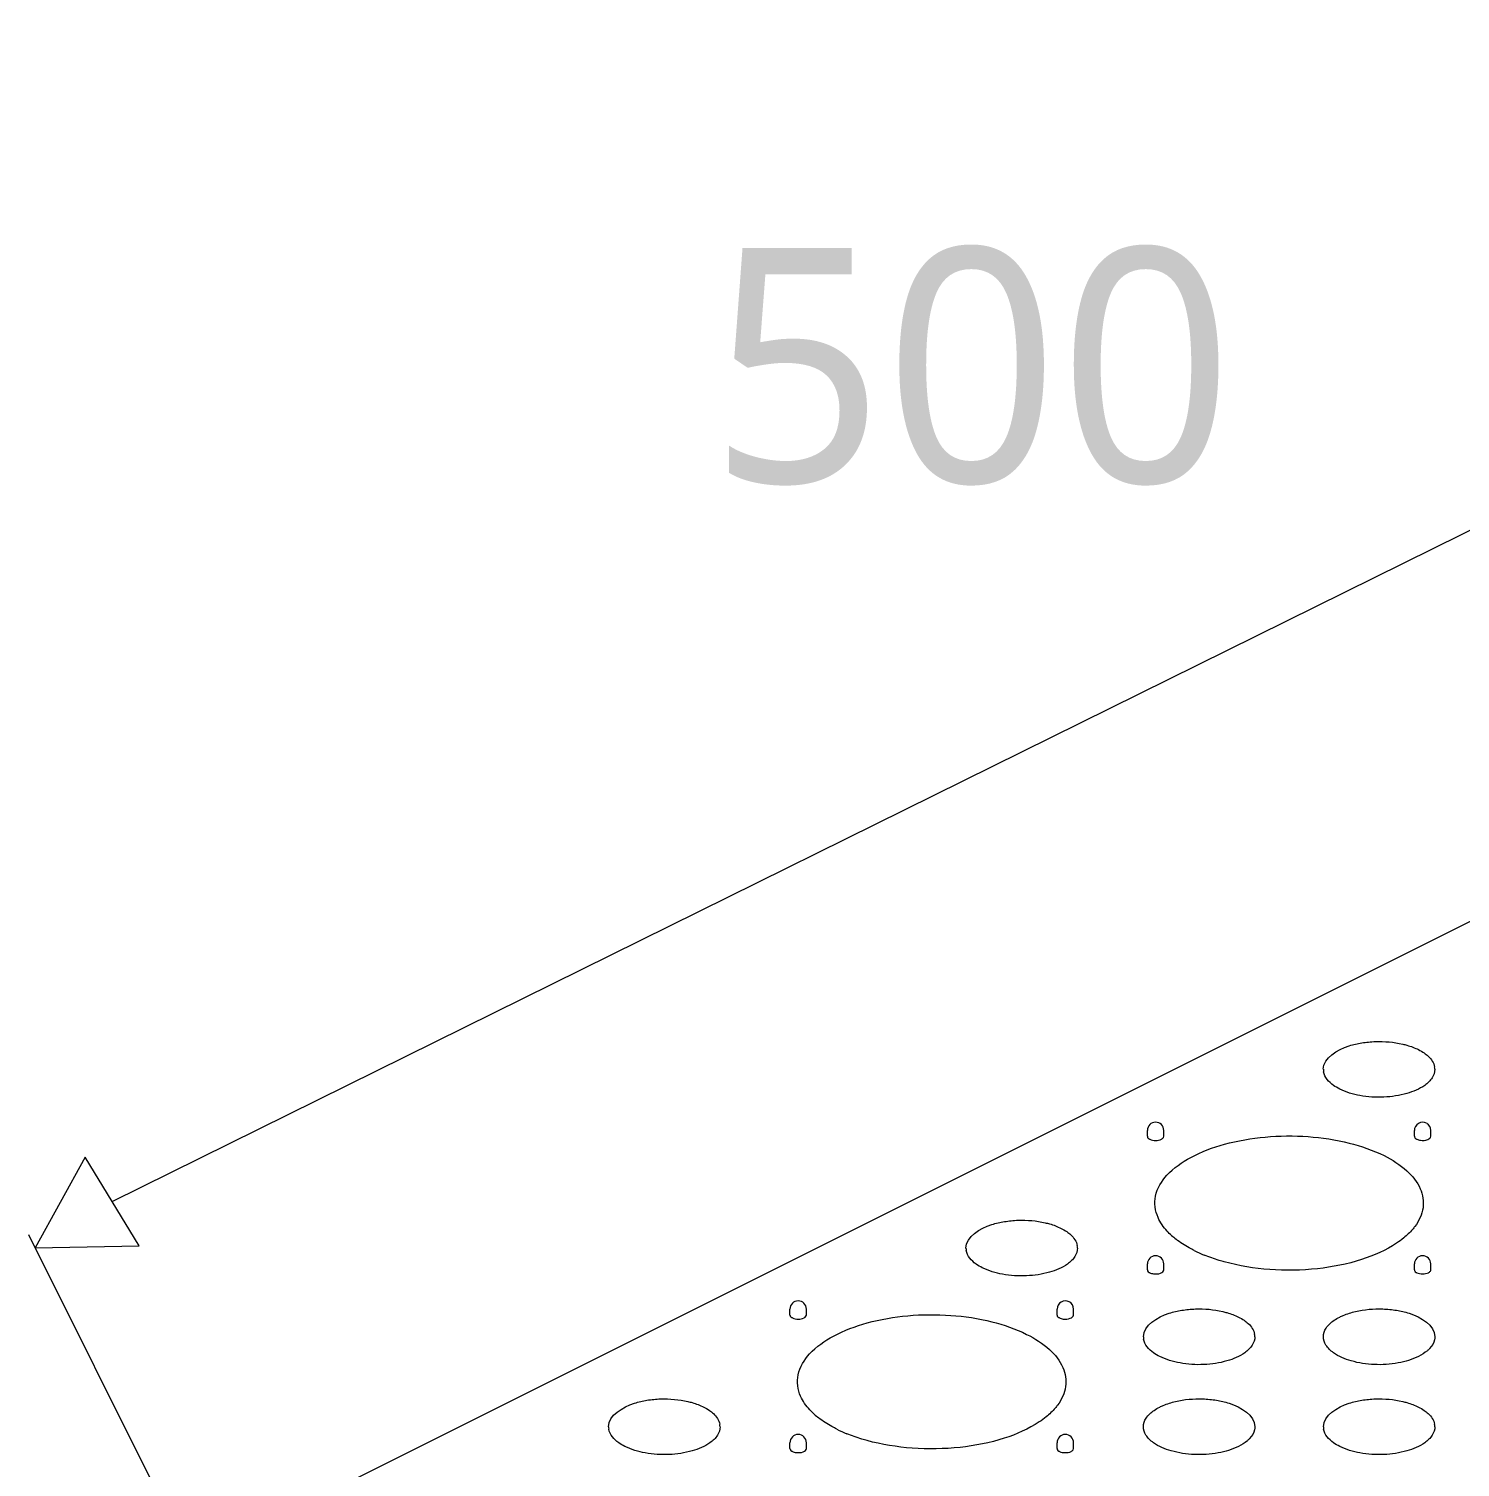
# Model space of a CAD drawing. Header units: millimetres. Extents: x 438 to 4638, y 478 to 3448.
# Drawn here: x 2770.9 to 2893.2, y 2515.1 to 2637.9 of the extents above; entities that cross this region are included whole.
import ezdxf

# ---------------------------------------------------------------- set-up
doc = ezdxf.new("R2010")
doc.units = ezdxf.units.MM
doc.styles.add('微軟正黑體-20', font='Microsoft JhengHei.ttf', dxfattribs={"height": 20})

msp = doc.modelspace()

# ---------------------------------------------------------------- linework, layer by layer
at = {"lineweight": 5}
for p, q in [((2778.05, 2537.79), (2980.61, 2637.92)), ((2784.83, 2507.13), (3000.62, 2615.03)), ((2866.45, 2543.35), (2866.45, 2543.85)), ((2867.85, 2543.35), (2867.85, 2543.85)), ((2889.25, 2543.35), (2889.25, 2543.85)), ((2890.66, 2543.35), (2890.66, 2543.85)), ((2784.55, 2507.69), (2770.93, 2534.93)), ((2866.45, 2531.95), (2866.45, 2532.45)), ((2867.85, 2531.95), (2867.85, 2532.45)), ((2889.25, 2531.95), (2889.25, 2532.45)), ((2890.66, 2531.95), (2890.66, 2532.45)), ((2835.93, 2528.09), (2835.93, 2528.6)), ((2837.33, 2528.09), (2837.33, 2528.6)), ((2858.74, 2528.09), (2858.74, 2528.6)), ((2860.14, 2528.09), (2860.14, 2528.6)), ((2835.93, 2516.69), (2835.93, 2517.19)), ((2837.33, 2516.69), (2837.33, 2517.19)), ((2858.74, 2516.69), (2858.74, 2517.19)), ((2860.14, 2516.69), (2860.14, 2517.19))]:
    msp.add_line(p, q, dxfattribs=at)
msp.add_lwpolyline([(2775.76, 2541.57), (2771.49, 2533.82), (2780.35, 2534)], close=True, dxfattribs=at)
for centre, radius, start, end in [((2882.68, 2549.07), 1.2, 179.9791, 189.9082), ((2889.79, 2549.07), 1.2, 359.9791, 9.9082), ((2867.15, 2543.85), 0.702, 0, 180), ((2889.95, 2543.85), 0.702, 61.6044, 180), ((2889.95, 2543.85), 0.702, 0, 59.7375), ((2859.28, 2533.81), 1.2, 359.9791, 9.9082), ((2873.09, 2539.94), 6.81, 227.8363, 232.082), ((2852.16, 2533.81), 1.2, 179.9791, 189.9082), ((2867.15, 2532.45), 0.702, 0, 180), ((2875.95, 2544.64), 12.34, 243.5059, 247.9284), ((2889.95, 2532.45), 0.702, 0, 180), ((2836.63, 2528.6), 0.702, 0, 180), ((2859.44, 2528.6), 0.702, 61.6044, 180), ((2859.44, 2528.6), 0.702, 0, 59.7375), ((2867.31, 2526.24), 1.2, 179.9791, 189.9082), ((2874.42, 2526.24), 1.2, 359.9791, 9.9082), ((2842.57, 2524.68), 6.81, 227.8363, 232.082), ((2821.64, 2518.55), 1.2, 179.9791, 189.9082), ((2828.76, 2518.55), 1.2, 359.9791, 9.9082), ((2845.43, 2529.38), 12.34, 243.5059, 247.9284), ((2882.68, 2518.55), 1.2, 179.9791, 189.9082), ((2889.79, 2518.55), 1.2, 359.9791, 9.9082), ((2836.63, 2517.19), 0.702, 0, 180), ((2859.44, 2517.19), 0.702, 0, 180)]:
    msp.add_arc(centre, radius, start, end, dxfattribs=at)
for points, knots in [([(2881.47, 2549.07), (2881.48, 2550.06), (2883.12, 2551), (2884.76, 2551.35), (2886.31, 2551.5), (2887.49, 2551.4), (2888.25, 2551.22)], [0, 0, 0, 0, 0.392375, 0.538072, 0.692789, 1, 1, 1, 1]), ([(2888.25, 2551.22), (2888.37, 2551.2), (2888.83, 2551.07), (2889.29, 2550.91), (2889.6, 2550.75)], [0, 0, 0, 0, 0.265295, 1, 1, 1, 1]), ([(2890.08, 2550.47), (2890.2, 2550.38), (2890.6, 2550.08), (2890.92, 2549.63), (2890.98, 2549.27)], [0, 0, 0, 0, 0.290409, 1, 1, 1, 1]), ([(2882.87, 2547.38), (2882.68, 2547.48), (2882.1, 2547.81), (2881.57, 2548.39), (2881.49, 2548.86)], [0, 0, 0, 0, 0.301911, 1, 1, 1, 1]), ([(2891, 2549.07), (2890.99, 2548.82), (2890.8, 2548.26), (2890.38, 2547.88), (2890.13, 2547.7)], [0, 0, 0, 0, 0.450829, 1, 1, 1, 1]), ([(2890.13, 2547.7), (2889.68, 2547.38), (2888.53, 2546.9), (2886.63, 2546.63), (2884.67, 2546.74), (2883.41, 2547.11), (2882.87, 2547.38)], [0, 0, 0, 0, 0.22187, 0.48602, 0.757803, 1, 1, 1, 1]), ([(2866.47, 2543.26), (2866.5, 2543.21), (2866.56, 2543.15), (2866.63, 2543.11), (2866.65, 2543.1)], [0, 0, 0, 0, 0.712516, 1, 1, 1, 1]), ([(2866.65, 2543.1), (2866.8, 2543.03), (2867.15, 2542.97), (2867.49, 2543.03), (2867.65, 2543.1)], [0, 0, 0, 0, 0.499885, 1, 1, 1, 1]), ([(2867.36, 2536.42), (2867.11, 2536.98), (2866.94, 2538.37), (2868.13, 2540.27), (2870.27, 2541.74), (2873.15, 2542.81), (2876.55, 2543.39), (2880.14, 2543.42), (2883.58, 2542.91), (2885.71, 2542.17), (2886.66, 2541.7)], [0, 0, 0, 0, 0.078775, 0.164918, 0.273604, 0.406369, 0.556496, 0.713298, 0.864779, 1, 1, 1, 1]), ([(2867.65, 2543.1), (2867.68, 2543.12), (2867.77, 2543.17), (2867.85, 2543.28), (2867.85, 2543.35)], [0, 0, 0, 0, 0.307677, 1, 1, 1, 1]), ([(2889.28, 2543.26), (2889.3, 2543.21), (2889.37, 2543.15), (2889.44, 2543.11), (2889.46, 2543.1)], [0, 0, 0, 0, 0.714475, 1, 1, 1, 1]), ([(2889.77, 2543.01), (2889.97, 2542.99), (2890.3, 2542.99), (2890.66, 2543.22), (2890.66, 2543.35)], [0, 0, 0, 0, 0.61016, 1, 1, 1, 1]), ([(2886.66, 2541.7), (2887.36, 2541.35), (2888.57, 2540.59), (2889.86, 2539.03), (2890.16, 2537.19), (2889.64, 2536.12), (2889.29, 2535.65)], [0, 0, 0, 0, 0.307753, 0.557418, 0.772592, 1, 1, 1, 1]), ([(2868.51, 2534.89), (2868.38, 2535), (2867.93, 2535.45), (2867.55, 2535.99), (2867.36, 2536.42)], [0, 0, 0, 0, 0.270676, 1, 1, 1, 1]), ([(2850.96, 2533.81), (2850.96, 2534.8), (2852.6, 2535.74), (2854.25, 2536.09), (2855.8, 2536.25), (2856.97, 2536.14), (2857.73, 2535.97)], [0, 0, 0, 0, 0.392375, 0.538072, 0.692789, 1, 1, 1, 1]), ([(2857.73, 2535.97), (2857.85, 2535.94), (2858.32, 2535.82), (2858.77, 2535.65), (2859.08, 2535.49)], [0, 0, 0, 0, 0.265295, 1, 1, 1, 1]), ([(2859.57, 2535.21), (2859.69, 2535.13), (2860.08, 2534.82), (2860.4, 2534.37), (2860.46, 2534.02)], [0, 0, 0, 0, 0.290409, 1, 1, 1, 1]), ([(2889.29, 2535.65), (2889.23, 2535.57), (2888.94, 2535.21), (2888.61, 2534.89), (2888.34, 2534.67)], [0, 0, 0, 0, 0.237015, 1, 1, 1, 1]), ([(2870.45, 2533.6), (2870.3, 2533.67), (2869.77, 2533.95), (2869.25, 2534.29), (2868.9, 2534.56)], [0, 0, 0, 0, 0.263158, 1, 1, 1, 1]), ([(2887.73, 2534.22), (2886.82, 2533.61), (2884.6, 2532.65), (2880.91, 2531.92), (2876.94, 2531.86), (2874.28, 2532.28), (2873.02, 2532.63)], [0, 0, 0, 0, 0.217513, 0.471777, 0.74107, 1, 1, 1, 1]), ([(2852.35, 2532.13), (2852.17, 2532.22), (2851.58, 2532.55), (2851.06, 2533.13), (2850.98, 2533.6)], [0, 0, 0, 0, 0.301911, 1, 1, 1, 1]), ([(2860.48, 2533.81), (2860.48, 2533.56), (2860.29, 2533), (2859.87, 2532.62), (2859.62, 2532.44)], [0, 0, 0, 0, 0.450829, 1, 1, 1, 1]), ([(2873.02, 2532.63), (2872.87, 2532.67), (2872.3, 2532.84), (2871.73, 2533.04), (2871.31, 2533.21)], [0, 0, 0, 0, 0.257593, 1, 1, 1, 1]), ([(2859.62, 2532.44), (2859.16, 2532.12), (2858.01, 2531.64), (2856.12, 2531.37), (2854.15, 2531.49), (2852.9, 2531.85), (2852.35, 2532.13)], [0, 0, 0, 0, 0.22187, 0.48602, 0.757803, 1, 1, 1, 1]), ([(2866.47, 2531.86), (2866.5, 2531.81), (2866.56, 2531.75), (2866.63, 2531.71), (2866.65, 2531.7)], [0, 0, 0, 0, 0.714475, 1, 1, 1, 1]), ([(2866.97, 2531.61), (2867.17, 2531.58), (2867.49, 2531.58), (2867.85, 2531.82), (2867.85, 2531.95)], [0, 0, 0, 0, 0.61016, 1, 1, 1, 1]), ([(2889.28, 2531.86), (2889.3, 2531.81), (2889.37, 2531.75), (2889.44, 2531.71), (2889.46, 2531.7)], [0, 0, 0, 0, 0.712516, 1, 1, 1, 1]), ([(2889.46, 2531.7), (2889.61, 2531.63), (2889.95, 2531.57), (2890.3, 2531.63), (2890.45, 2531.7)], [0, 0, 0, 0, 0.499885, 1, 1, 1, 1]), ([(2890.45, 2531.7), (2890.48, 2531.72), (2890.57, 2531.77), (2890.66, 2531.87), (2890.66, 2531.95)], [0, 0, 0, 0, 0.307677, 1, 1, 1, 1]), ([(2835.95, 2528), (2835.98, 2527.95), (2836.05, 2527.9), (2836.12, 2527.86), (2836.14, 2527.85)], [0, 0, 0, 0, 0.712516, 1, 1, 1, 1]), ([(2836.14, 2527.85), (2836.29, 2527.77), (2836.63, 2527.72), (2836.98, 2527.77), (2837.13, 2527.85)], [0, 0, 0, 0, 0.499885, 1, 1, 1, 1]), ([(2836.84, 2521.16), (2836.59, 2521.72), (2836.43, 2523.11), (2837.62, 2525.02), (2839.75, 2526.48), (2842.64, 2527.55), (2846.03, 2528.13), (2849.62, 2528.16), (2853.06, 2527.65), (2855.2, 2526.92), (2856.14, 2526.44)], [0, 0, 0, 0, 0.078775, 0.164918, 0.273604, 0.406369, 0.556496, 0.713298, 0.864779, 1, 1, 1, 1]), ([(2837.13, 2527.85), (2837.16, 2527.86), (2837.25, 2527.91), (2837.33, 2528.02), (2837.33, 2528.09)], [0, 0, 0, 0, 0.307677, 1, 1, 1, 1]), ([(2858.76, 2528), (2858.79, 2527.95), (2858.85, 2527.9), (2858.92, 2527.86), (2858.94, 2527.85)], [0, 0, 0, 0, 0.714475, 1, 1, 1, 1]), ([(2859.26, 2527.75), (2859.46, 2527.73), (2859.78, 2527.73), (2860.14, 2527.96), (2860.14, 2528.09)], [0, 0, 0, 0, 0.61016, 1, 1, 1, 1]), ([(2866.11, 2526.24), (2866.11, 2527.23), (2867.75, 2528.16), (2869.39, 2528.52), (2870.94, 2528.67), (2872.12, 2528.57), (2872.88, 2528.39)], [0, 0, 0, 0, 0.392375, 0.538072, 0.692789, 1, 1, 1, 1]), ([(2872.88, 2528.39), (2873, 2528.36), (2873.47, 2528.24), (2873.92, 2528.08), (2874.23, 2527.92)], [0, 0, 0, 0, 0.265295, 1, 1, 1, 1]), ([(2882.87, 2527.92), (2882.97, 2527.97), (2883.41, 2528.17), (2883.87, 2528.31), (2884.22, 2528.39)], [0, 0, 0, 0, 0.233733, 1, 1, 1, 1]), ([(2884.22, 2528.39), (2884.98, 2528.57), (2886.16, 2528.67), (2887.71, 2528.52), (2889.35, 2528.16), (2891, 2527.23), (2891, 2526.24)], [0, 0, 0, 0, 0.307211, 0.461928, 0.607625, 1, 1, 1, 1]), ([(2874.72, 2527.64), (2874.84, 2527.55), (2875.23, 2527.25), (2875.55, 2526.8), (2875.61, 2526.44)], [0, 0, 0, 0, 0.290409, 1, 1, 1, 1]), ([(2881.48, 2526.24), (2881.48, 2526.49), (2881.68, 2527.07), (2882.13, 2527.46), (2882.39, 2527.64)], [0, 0, 0, 0, 0.448376, 1, 1, 1, 1]), ([(2856.14, 2526.44), (2856.84, 2526.09), (2858.05, 2525.33), (2859.34, 2523.77), (2859.64, 2521.93), (2859.12, 2520.86), (2858.78, 2520.4)], [0, 0, 0, 0, 0.307753, 0.557418, 0.772592, 1, 1, 1, 1]), ([(2867.5, 2524.55), (2867.32, 2524.64), (2866.73, 2524.98), (2866.21, 2525.56), (2866.12, 2526.03)], [0, 0, 0, 0, 0.301911, 1, 1, 1, 1]), ([(2875.63, 2526.24), (2875.63, 2525.99), (2875.43, 2525.43), (2875.01, 2525.05), (2874.77, 2524.87)], [0, 0, 0, 0, 0.450829, 1, 1, 1, 1]), ([(2882.34, 2524.87), (2882.09, 2525.05), (2881.67, 2525.43), (2881.48, 2525.99), (2881.48, 2526.24)], [0, 0, 0, 0, 0.549171, 1, 1, 1, 1]), ([(2891, 2526.24), (2891, 2526.15), (2890.96, 2525.78), (2890.75, 2525.44), (2890.55, 2525.23)], [0, 0, 0, 0, 0.233438, 1, 1, 1, 1]), ([(2874.77, 2524.87), (2874.31, 2524.55), (2873.16, 2524.07), (2871.27, 2523.79), (2869.3, 2523.91), (2868.04, 2524.28), (2867.5, 2524.55)], [0, 0, 0, 0, 0.22187, 0.48602, 0.757803, 1, 1, 1, 1]), ([(2889.6, 2524.55), (2889.06, 2524.28), (2887.8, 2523.91), (2885.84, 2523.79), (2883.94, 2524.07), (2882.79, 2524.55), (2882.34, 2524.87)], [0, 0, 0, 0, 0.242197, 0.51398, 0.77813, 1, 1, 1, 1]), ([(2890.55, 2525.23), (2890.49, 2525.16), (2890.21, 2524.9), (2889.87, 2524.69), (2889.6, 2524.55)], [0, 0, 0, 0, 0.227969, 1, 1, 1, 1]), ([(2820.44, 2518.55), (2820.44, 2519.54), (2822.09, 2520.48), (2823.73, 2520.84), (2825.28, 2520.99), (2826.46, 2520.88), (2827.21, 2520.71)], [0, 0, 0, 0, 0.392375, 0.538072, 0.692789, 1, 1, 1, 1]), ([(2827.21, 2520.71), (2827.34, 2520.68), (2827.8, 2520.56), (2828.25, 2520.39), (2828.57, 2520.23)], [0, 0, 0, 0, 0.265295, 1, 1, 1, 1]), ([(2838, 2519.63), (2837.87, 2519.75), (2837.41, 2520.2), (2837.03, 2520.73), (2836.84, 2521.16)], [0, 0, 0, 0, 0.270676, 1, 1, 1, 1]), ([(2858.78, 2520.4), (2858.71, 2520.31), (2858.43, 2519.95), (2858.09, 2519.63), (2857.82, 2519.41)], [0, 0, 0, 0, 0.237015, 1, 1, 1, 1]), ([(2867.5, 2520.23), (2867.6, 2520.28), (2868.04, 2520.48), (2868.5, 2520.62), (2868.85, 2520.71)], [0, 0, 0, 0, 0.233733, 1, 1, 1, 1]), ([(2868.85, 2520.71), (2869.61, 2520.89), (2870.79, 2520.99), (2872.34, 2520.84), (2873.98, 2520.48), (2875.63, 2519.54), (2875.63, 2518.55)], [0, 0, 0, 0, 0.307211, 0.461928, 0.607625, 1, 1, 1, 1]), ([(2881.48, 2518.55), (2881.48, 2519.54), (2883.12, 2520.48), (2884.76, 2520.84), (2886.31, 2520.99), (2887.49, 2520.89), (2888.25, 2520.71)], [0, 0, 0, 0, 0.392375, 0.538072, 0.692789, 1, 1, 1, 1]), ([(2888.25, 2520.71), (2888.37, 2520.68), (2888.83, 2520.56), (2889.29, 2520.39), (2889.6, 2520.23)], [0, 0, 0, 0, 0.265295, 1, 1, 1, 1]), ([(2829.05, 2519.95), (2829.17, 2519.87), (2829.57, 2519.56), (2829.88, 2519.11), (2829.94, 2518.76)], [0, 0, 0, 0, 0.290409, 1, 1, 1, 1]), ([(2839.93, 2518.34), (2839.79, 2518.41), (2839.25, 2518.7), (2838.74, 2519.03), (2838.38, 2519.3)], [0, 0, 0, 0, 0.263158, 1, 1, 1, 1]), ([(2866.11, 2518.55), (2866.11, 2518.81), (2866.31, 2519.38), (2866.76, 2519.77), (2867.02, 2519.95)], [0, 0, 0, 0, 0.448376, 1, 1, 1, 1]), ([(2890.08, 2519.95), (2890.21, 2519.87), (2890.6, 2519.56), (2890.92, 2519.11), (2890.98, 2518.76)], [0, 0, 0, 0, 0.290409, 1, 1, 1, 1]), ([(2821.84, 2516.87), (2821.65, 2516.96), (2821.07, 2517.3), (2820.54, 2517.87), (2820.46, 2518.34)], [0, 0, 0, 0, 0.301911, 1, 1, 1, 1]), ([(2829.96, 2518.55), (2829.96, 2518.3), (2829.77, 2517.74), (2829.35, 2517.36), (2829.1, 2517.19)], [0, 0, 0, 0, 0.450829, 1, 1, 1, 1]), ([(2842.51, 2517.37), (2842.36, 2517.41), (2841.78, 2517.58), (2841.21, 2517.78), (2840.8, 2517.95)], [0, 0, 0, 0, 0.257593, 1, 1, 1, 1]), ([(2857.21, 2518.96), (2856.3, 2518.35), (2854.08, 2517.39), (2850.39, 2516.67), (2846.42, 2516.6), (2843.77, 2517.03), (2842.51, 2517.37)], [0, 0, 0, 0, 0.217513, 0.471777, 0.74107, 1, 1, 1, 1]), ([(2866.97, 2517.19), (2866.72, 2517.36), (2866.3, 2517.75), (2866.11, 2518.3), (2866.11, 2518.55)], [0, 0, 0, 0, 0.549171, 1, 1, 1, 1]), ([(2875.63, 2518.55), (2875.63, 2518.46), (2875.59, 2518.09), (2875.38, 2517.75), (2875.18, 2517.55)], [0, 0, 0, 0, 0.233438, 1, 1, 1, 1]), ([(2882.87, 2516.87), (2882.68, 2516.96), (2882.1, 2517.3), (2881.58, 2517.87), (2881.49, 2518.34)], [0, 0, 0, 0, 0.301911, 1, 1, 1, 1]), ([(2891, 2518.55), (2891, 2518.3), (2890.8, 2517.75), (2890.38, 2517.36), (2890.14, 2517.19)], [0, 0, 0, 0, 0.450829, 1, 1, 1, 1]), ([(2829.1, 2517.19), (2828.65, 2516.86), (2827.49, 2516.39), (2825.6, 2516.11), (2823.64, 2516.23), (2822.38, 2516.6), (2821.84, 2516.87)], [0, 0, 0, 0, 0.22187, 0.48602, 0.757803, 1, 1, 1, 1]), ([(2836.45, 2516.35), (2836.65, 2516.33), (2836.98, 2516.33), (2837.33, 2516.56), (2837.33, 2516.69)], [0, 0, 0, 0, 0.61016, 1, 1, 1, 1]), ([(2859.93, 2516.44), (2859.96, 2516.46), (2860.06, 2516.51), (2860.14, 2516.62), (2860.14, 2516.69)], [0, 0, 0, 0, 0.307677, 1, 1, 1, 1]), ([(2874.23, 2516.87), (2873.69, 2516.6), (2872.43, 2516.23), (2870.47, 2516.11), (2868.57, 2516.39), (2867.42, 2516.86), (2866.97, 2517.19)], [0, 0, 0, 0, 0.242197, 0.51398, 0.77813, 1, 1, 1, 1]), ([(2875.18, 2517.55), (2875.12, 2517.48), (2874.84, 2517.21), (2874.5, 2517), (2874.23, 2516.87)], [0, 0, 0, 0, 0.227969, 1, 1, 1, 1]), ([(2890.14, 2517.19), (2889.68, 2516.86), (2888.53, 2516.39), (2886.63, 2516.11), (2884.67, 2516.23), (2883.41, 2516.6), (2882.87, 2516.87)], [0, 0, 0, 0, 0.22187, 0.48602, 0.757803, 1, 1, 1, 1]), ([(2835.95, 2516.6), (2835.98, 2516.55), (2836.05, 2516.49), (2836.12, 2516.45), (2836.14, 2516.44)], [0, 0, 0, 0, 0.714475, 1, 1, 1, 1]), ([(2858.76, 2516.6), (2858.79, 2516.55), (2858.85, 2516.49), (2858.92, 2516.45), (2858.94, 2516.44)], [0, 0, 0, 0, 0.712516, 1, 1, 1, 1]), ([(2858.94, 2516.44), (2859.09, 2516.37), (2859.44, 2516.31), (2859.78, 2516.37), (2859.93, 2516.44)], [0, 0, 0, 0, 0.499885, 1, 1, 1, 1])]:
    msp.add_open_spline(points, degree=3, knots=knots, dxfattribs=at)
for points in [[(2889.6, 2550.75), (2889.77, 2550.67), (2889.93, 2550.57), (2890.08, 2550.47)], [(2866.45, 2543.35), (2866.45, 2543.32), (2866.46, 2543.29), (2866.47, 2543.26)], [(2889.25, 2543.35), (2889.25, 2543.32), (2889.26, 2543.29), (2889.28, 2543.26)], [(2889.46, 2543.1), (2889.55, 2543.05), (2889.66, 2543.03), (2889.77, 2543.01)], [(2859.08, 2535.49), (2859.25, 2535.41), (2859.41, 2535.31), (2859.57, 2535.21)], [(2888.34, 2534.67), (2888.14, 2534.51), (2887.94, 2534.36), (2887.73, 2534.22)], [(2866.45, 2531.95), (2866.45, 2531.92), (2866.46, 2531.89), (2866.47, 2531.86)], [(2866.65, 2531.7), (2866.75, 2531.65), (2866.86, 2531.63), (2866.97, 2531.61)], [(2889.25, 2531.95), (2889.25, 2531.92), (2889.26, 2531.89), (2889.28, 2531.86)], [(2835.93, 2528.09), (2835.93, 2528.06), (2835.94, 2528.03), (2835.95, 2528)], [(2858.74, 2528.09), (2858.74, 2528.06), (2858.74, 2528.03), (2858.76, 2528)], [(2858.94, 2527.85), (2859.04, 2527.8), (2859.15, 2527.77), (2859.26, 2527.75)], [(2874.23, 2527.92), (2874.4, 2527.84), (2874.56, 2527.74), (2874.72, 2527.64)], [(2882.39, 2527.64), (2882.54, 2527.74), (2882.7, 2527.84), (2882.87, 2527.92)], [(2828.57, 2520.23), (2828.74, 2520.15), (2828.9, 2520.06), (2829.05, 2519.95)], [(2857.82, 2519.41), (2857.63, 2519.25), (2857.42, 2519.1), (2857.21, 2518.96)], [(2867.02, 2519.95), (2867.17, 2520.06), (2867.33, 2520.15), (2867.5, 2520.23)], [(2889.6, 2520.23), (2889.77, 2520.15), (2889.93, 2520.06), (2890.08, 2519.95)], [(2835.93, 2516.69), (2835.93, 2516.66), (2835.94, 2516.63), (2835.95, 2516.6)], [(2858.74, 2516.69), (2858.74, 2516.66), (2858.74, 2516.63), (2858.76, 2516.6)], [(2836.14, 2516.44), (2836.23, 2516.39), (2836.34, 2516.37), (2836.45, 2516.35)]]:
    msp.add_open_spline(points, degree=3, dxfattribs=at)

# ---------------------------------------------------------------- texts
at = {"lineweight": 5, "insert": (2829.09, 2609.05), "char_height": 20, "width": 66.475, "attachment_point": 4, "style": '微軟正黑體-20'}
msp.add_mtext('500', dxfattribs=at)

doc.saveas('drawing.dxf')
